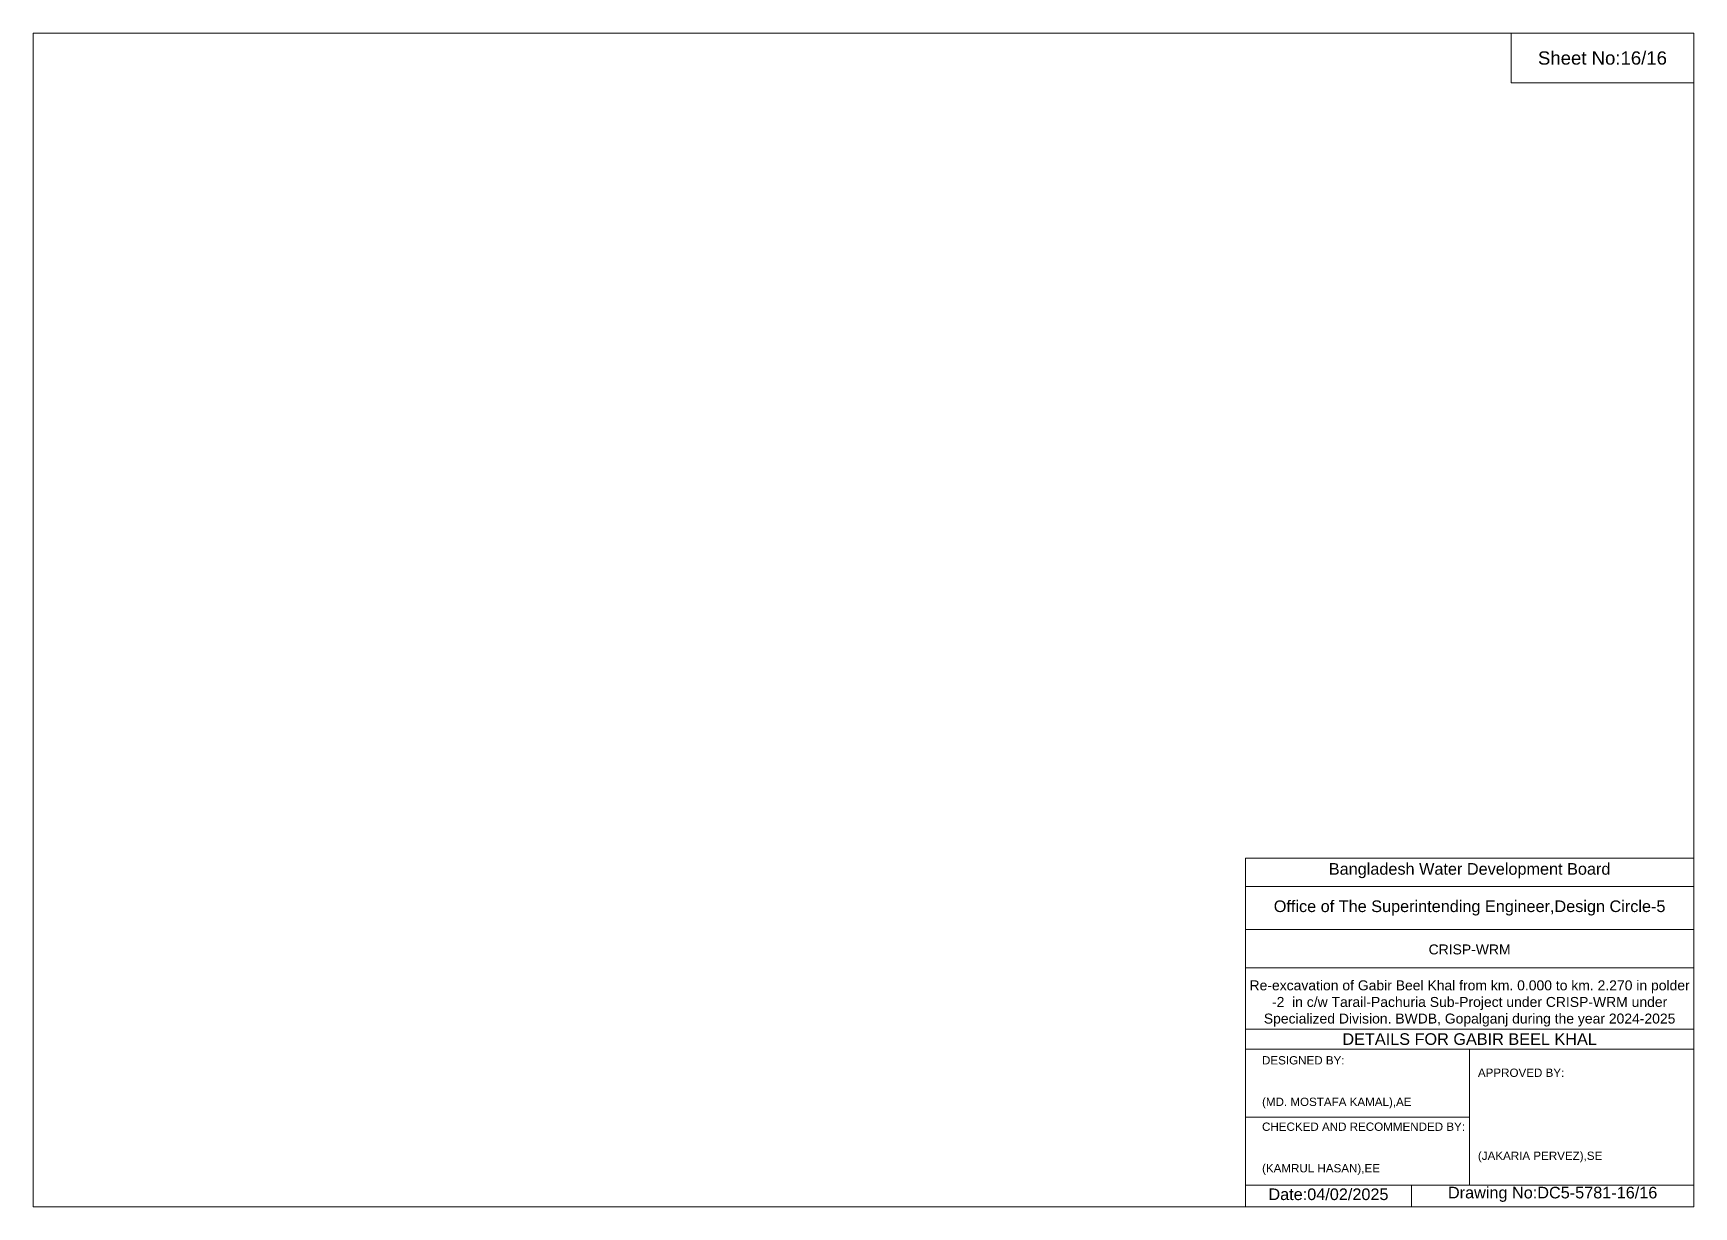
# Model space of a CAD drawing. Header units: inches. Extents: x 91000 to 258000, y -5656 to 6519.
# Drawn here: x 250000 to 258000, y -5656 to 0 of the extents above; entities that cross this region are included whole.
import ezdxf

# ---------------------------------------------------------------- set-up
doc = ezdxf.new("R2010")
doc.units = ezdxf.units.IN
doc.header["$LTSCALE"] = 7
doc.header["$MEASUREMENT"] = 0
doc.layers.add('Cross Section Labels', color=7, linetype='Continuous', lineweight=9)
doc.styles.get("Standard").update_dxf_attribs({"font": 'arial.ttf'})

msp = doc.modelspace()

# ---------------------------------------------------------------- linework, layer by layer
at = {"layer": 'Cross Section Labels'}
for points in [[(250000, 0), (258000, 0), (258000, -5656), (250000, -5656)], [(257120, 0), (258000, 0), (258000, -240), (257120, -240)]]:
    msp.add_lwpolyline(points, close=True, dxfattribs=at)
for points in [[(255840, -5656), (255840, -3976), (258000, -3976)], [(255840, -4112), (258000, -4112)], [(255840, -4320), (258000, -4320)], [(255840, -4504), (258000, -4504)], [(255840, -4800), (258000, -4800)], [(255840, -4896), (258000, -4896)], [(256920, -4896), (256920, -5552)], [(255840, -5224), (256920, -5224)], [(255840, -5552), (258000, -5552)], [(256640, -5552), (256640, -5656)]]:
    msp.add_lwpolyline(points, dxfattribs=at)

# ---------------------------------------------------------------- texts
at = {"layer": 'Cross Section Labels', "attachment_point": 5}
for s, insert, char_height in [('Sheet No:16/16', (257560, -120), 64), ('Bangladesh Water Development Board', (256920, -4036), 56), ('Office of The Superintending Engineer,Design Circle-5', (256920, -4216), 56)]:
    msp.add_mtext(s, dxfattribs=dict(at, insert=insert, char_height=char_height))
at = {"layer": 'Cross Section Labels'}
for s, insert, char_height, width, attachment_point in [('CRISP-WRM', (256920, -4416), 48, 2240, 5), ('Re-excavation of Gabir Beel Khal from km. 0.000 to km. 2.270 in polder -2  in c/w Tarail-Pachuria Sub-Project under CRISP-WRM under Specialized Division. BWDB, Gopalganj during the year 2024-2025', (256920, -4676), 48, 2160, 5), ('DETAILS FOR GABIR BEEL KHAL', (256920, -4848), 56, 2240, 5), ('DESIGNED BY:^J^J^J(MD. MOSTAFA KAMAL),AE', (255920, -5056), 40, 1120, 4), ('APPROVED BY:^J^J^J^J^J^J(JAKARIA PERVEZ),SE', (256960, -5216), 40, 1120, 4), ('CHECKED AND RECOMMENDED BY:^J^J^J(KAMRUL HASAN),EE', (255920, -5376), 40, 1120, 4), ('Date:04/02/2025', (256240, -5596), 56, 1120, 5), ('Drawing No:DC5-5781-16/16', (257320, -5596), 56, 1760, 5)]:
    msp.add_mtext(s, dxfattribs=dict(at, insert=insert, char_height=char_height, width=width, attachment_point=attachment_point))

doc.saveas('drawing.dxf')
